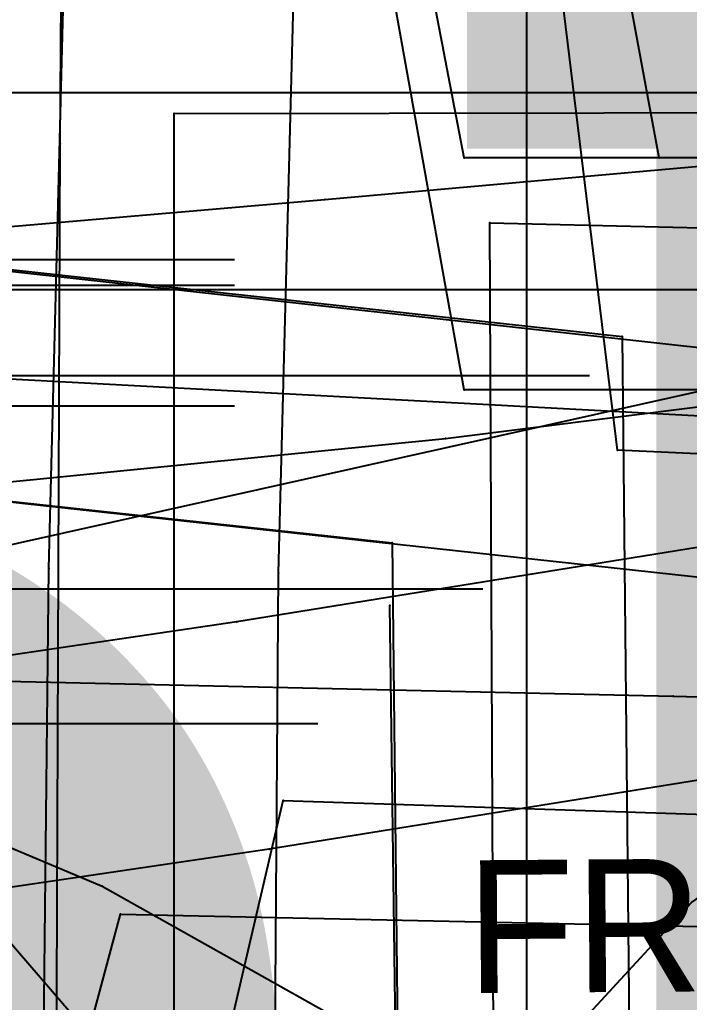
# Model space of a CAD drawing. Header units: metres. Extents: x -978 to 4188, y -881 to 1095.
# Drawn here: x 72.95 to 101.8, y 140.7 to 183.05 of the extents above; entities that cross this region are included whole.
import ezdxf

# ---------------------------------------------------------------- set-up
doc = ezdxf.new("R2010")
doc.units = ezdxf.units.M

# ---------------------------------------------------------------- blocks, each defined once
blk = doc.blocks.new('BTTM BK 2P')
at = {"layer": '5'}
blk.add_line((143.9, 123.05), (10.6, 123.05), dxfattribs=at)
at = {"layer": '7'}
blk.add_line((143.9, 121.95), (10.6, 121.95), dxfattribs=at)
blk = doc.blocks.new('OUTSIDE LACE BK 2P')
at = {"layer": '1'}
blk.add_lwpolyline([(108.6, 47.15), (77.5, 20.05), (47.1, 45.75), (46.6, 154.25), (109.7, 152.75), (108.6, 47.15)], close=True, dxfattribs=at)
at = {"layer": '2'}
blk.add_point((46.6, 154.25), dxfattribs=at)
at = {"layer": '84'}
blk.add_lwpolyline([(108.6, 47.15), (77.5, 20.05), (47.1, 45.75), (46.6, 154.25), (109.7, 152.75), (108.6, 47.15)], close=True, dxfattribs=at)
blk = doc.blocks.new('VELLUTO INSIDE LACE BK 2P')
at = {"layer": '1'}
blk.add_lwpolyline([(108.6, 47.15), (77.5, 20.05), (47.1, 45.75), (46.6, 154.25), (109.7, 152.75), (108.6, 47.15)], close=True, dxfattribs=at)
at = {"layer": '2'}
blk.add_point((46.6, 154.25), dxfattribs=at)
at = {"layer": '84'}
blk.add_lwpolyline([(108.6, 47.15), (77.5, 20.05), (47.1, 45.75), (46.6, 154.25), (109.7, 152.75), (108.6, 47.15)], close=True, dxfattribs=at)
blk = doc.blocks.new('LEFT FRONT 1P')
at = {"layer": '5'}
blk.add_line((142, 123.05), (12.5, 123.05), dxfattribs=at)
at = {"layer": '7'}
blk.add_line((157.3, 124.35), (13.8, 124.35), dxfattribs=at)
blk = doc.blocks.new('UP HIGH POCKET FLAP 2P')
at = {"layer": '1'}
blk.add_lwpolyline([(108, 149.25), (108, 3.85), (44.8, 3.85), (24.7, 75.55), (45.1, 150.75), (76.4, 150.05), (108, 149.25)], close=True, dxfattribs=at)
at = {"layer": '14'}
blk.add_lwpolyline([(98, 139.65), (98, 13.85), (52.4, 13.85), (35.1, 75.55), (52.6, 140.65), (76.2, 140.15), (98, 139.65)], dxfattribs=at)
at = {"layer": '2'}
for p in [(76.4, 150.05), (76.4, 150.05), (52.6, 140.65), (76.2, 140.15)]:
    blk.add_point(p, dxfattribs=at)
at = {"layer": '4'}
blk.add_point((76.4, 150.05, 2.5), dxfattribs=at)
at = {"layer": '84'}
blk.add_lwpolyline([(108, 149.25), (108, 3.85), (44.8, 3.85), (24.7, 75.55), (45.1, 150.75), (76.4, 150.05), (108, 149.25)], close=True, dxfattribs=at)
at = {"layer": '87'}
blk.add_lwpolyline([(98, 139.65), (98, 13.85), (52.4, 13.85), (35.1, 75.55), (52.6, 140.65), (76.2, 140.15), (98, 139.65)], dxfattribs=at)
at = {"layer": '15'}
blk.add_text('FRONT', height=5.7201, rotation=0.4007, dxfattribs=at).set_placement((67.5, 137.25))
blk = doc.blocks.new('VELLUTO UNDER HIGH POCKET FLAP 2P')
at = {"layer": '1'}
blk.add_lwpolyline([(108, 149.25), (108, 3.85), (44.8, 3.85), (24.7, 75.55), (45.1, 150.75), (76.4, 150.05), (108, 149.25)], close=True, dxfattribs=at)
at = {"layer": '14'}
blk.add_lwpolyline([(98, 139.65), (98, 13.85), (52.4, 13.85), (35.1, 75.55), (52.6, 140.65), (76.2, 140.15), (98, 139.65)], dxfattribs=at)
at = {"layer": '2'}
for p in [(76.4, 150.05), (76.4, 150.05), (52.6, 140.65), (76.2, 140.15)]:
    blk.add_point(p, dxfattribs=at)
at = {"layer": '4'}
blk.add_point((76.4, 150.05, 2.5), dxfattribs=at)
at = {"layer": '84'}
blk.add_lwpolyline([(108, 149.25), (108, 3.85), (44.8, 3.85), (24.7, 75.55), (45.1, 150.75), (76.4, 150.05), (108, 149.25)], close=True, dxfattribs=at)
at = {"layer": '87'}
blk.add_lwpolyline([(98, 139.65), (98, 13.85), (52.4, 13.85), (35.1, 75.55), (52.6, 140.65), (76.2, 140.15), (98, 139.65)], dxfattribs=at)
at = {"layer": '15'}
blk.add_text('FRONT', height=5.7201, rotation=0.4007, dxfattribs=at).set_placement((67.5, 137.25))
blk = doc.blocks.new('HIGH POCKET 2P')
at = {"layer": '1'}
blk.add_lwpolyline([(-20.1, 48.55), (-20.4, 53.95), (-20.4, 130.35), (-19.8, 139.15), (-18.9, 145.75), (-17.7, 149.95), (-16.6, 152.35), (-15.2, 154.55), (-13.6, 157.25), (-8.6, 163.95), (-0.3, 168.15), (3.8, 170.85), (9.7, 172.85), (15.2, 173.55), (21.9, 173.05), (27.8, 172.55), (32.5, 171.95), (129.1, 161.25), (161, 166.15), (161, 166.15), (162.5, 13.05)], dxfattribs=at)
at = {"layer": '14'}
blk.add_lwpolyline([(-10.2, 49.05), (-10.4, 54.25), (-10.4, 130.05), (-9.900001, 138.15), (-9.1, 143.75), (-8.400001, 146.55), (-7.9, 147.65), (-6.7, 149.35), (-5.2, 152.05), (-2.3, 156.55), (4.7, 159.55), (8.1, 161.95), (11.9, 163.15), (15.5, 163.65), (21.2, 163.15), (26.8, 162.65), (31.4, 162.05), (128.3, 151.45), (129.3, 151.25)], dxfattribs=at)
at = {"layer": '2'}
blk.add_point((109.3, 150.85), dxfattribs=at)
at = {"layer": '8'}
blk.add_lwpolyline([(111, 23.05), (109.3, 150.85)], dxfattribs=at)
at = {"layer": '84'}
blk.add_lwpolyline([(-20.1, 48.55), (-20.4, 53.95), (-20.4, 130.35), (-19.8, 139.15), (-18.9, 145.75), (-17.7, 149.95), (-16.6, 152.35), (-15.2, 154.55), (-13.6, 157.25), (-8.6, 163.95), (-0.3, 168.15), (3.8, 170.85), (9.7, 172.85), (15.2, 173.55), (21.9, 173.05), (27.8, 172.55), (32.5, 171.95), (129.1, 161.25), (161, 166.15), (161, 166.15), (162.5, 13.05)], dxfattribs=at)
at = {"layer": '85'}
blk.add_lwpolyline([(111, 23.05), (109.3, 150.85)], dxfattribs=at)
at = {"layer": '87'}
blk.add_lwpolyline([(-10.2, 49.05), (-10.4, 54.25), (-10.4, 130.05), (-9.900001, 138.15), (-9.1, 143.75), (-8.400001, 146.55), (-7.9, 147.65), (-6.7, 149.35), (-5.2, 152.05), (-2.3, 156.55), (4.7, 159.55), (8.1, 161.95), (11.9, 163.15), (15.5, 163.65), (21.2, 163.15), (26.8, 162.65), (31.4, 162.05), (128.3, 151.45), (129.3, 151.25)], dxfattribs=at)
blk = doc.blocks.new('LINING HIGH POCKET 2P')
at = {"layer": '1'}
blk.add_lwpolyline([(-20.1, 48.55), (-20.4, 53.95), (-20.4, 130.35), (-19.8, 139.15), (-18.9, 145.75), (-17.7, 149.95), (-16.6, 152.35), (-15.2, 154.55), (-13.6, 157.25), (-8.6, 163.95), (-0.3, 168.15), (3.8, 170.85), (9.7, 172.85), (15.2, 173.55), (21.9, 173.05), (27.8, 172.55), (32.5, 171.95), (119.3, 162.45), (120.8, 15.05)], dxfattribs=at)
at = {"layer": '14'}
blk.add_lwpolyline([(-10.2, 49.05), (-10.4, 54.25), (-10.4, 130.05), (-9.900001, 138.15), (-9.1, 143.75), (-8.400001, 146.55), (-7.9, 147.65), (-6.7, 149.35), (-5.2, 152.05), (-2.3, 156.55), (4.7, 159.55), (8.1, 161.95), (11.9, 163.15), (15.5, 163.65), (21.2, 163.15), (26.8, 162.65), (31.4, 162.05), (109.4, 153.55), (110.8, 24.25)], dxfattribs=at)
at = {"layer": '2'}
for p in [(119.3, 162.45), (109.4, 153.55)]:
    blk.add_point(p, dxfattribs=at)
at = {"layer": '84'}
blk.add_lwpolyline([(-20.1, 48.55), (-20.4, 53.95), (-20.4, 130.35), (-19.8, 139.15), (-18.9, 145.75), (-17.7, 149.95), (-16.6, 152.35), (-15.2, 154.55), (-13.6, 157.25), (-8.6, 163.95), (-0.3, 168.15), (3.8, 170.85), (9.7, 172.85), (15.2, 173.55), (21.9, 173.05), (27.8, 172.55), (32.5, 171.95), (119.3, 162.45), (120.8, 15.05)], dxfattribs=at)
at = {"layer": '87'}
blk.add_lwpolyline([(-10.2, 49.05), (-10.4, 54.25), (-10.4, 130.05), (-9.900001, 138.15), (-9.1, 143.75), (-8.400001, 146.55), (-7.9, 147.65), (-6.7, 149.35), (-5.2, 152.05), (-2.3, 156.55), (4.7, 159.55), (8.1, 161.95), (11.9, 163.15), (15.5, 163.65), (21.2, 163.15), (26.8, 162.65), (31.4, 162.05), (109.4, 153.55), (110.8, 24.25)], dxfattribs=at)
blk = doc.blocks.new('UP POCKET FLAP 2P')
at = {"layer": '1'}
blk.add_lwpolyline([(121.9, 164.45), (122, -17.45), (47.2, -17.05), (31.6, 76.45), (52.7, 166.85), (88.7, 165.65), (121.9, 164.45)], close=True, dxfattribs=at)
at = {"layer": '2'}
blk.add_point((52.7, 166.85), dxfattribs=at)
at = {"layer": '84'}
blk.add_lwpolyline([(121.9, 164.45), (122, -17.45), (47.2, -17.05), (31.6, 76.45), (52.7, 166.85), (88.7, 165.65), (121.9, 164.45)], close=True, dxfattribs=at)
blk = doc.blocks.new('VELLUTO UNDER POCKET FLAP 2P')
at = {"layer": '1'}
blk.add_lwpolyline([(121.9, 164.45), (122, -17.45), (47.2, -17.05), (31.6, 76.45), (52.7, 166.85), (88.7, 165.65), (121.9, 164.45)], close=True, dxfattribs=at)
at = {"layer": '2'}
blk.add_point((52.7, 166.85), dxfattribs=at)
at = {"layer": '84'}
blk.add_lwpolyline([(121.9, 164.45), (122, -17.45), (47.2, -17.05), (31.6, 76.45), (52.7, 166.85), (88.7, 165.65), (121.9, 164.45)], close=True, dxfattribs=at)
blk = doc.blocks.new('UNDER SLEEVE 2P')
at = {"layer": '1'}
blk.add_lwpolyline([(117.5, 200.95), (123.6, 193.55), (130.1, 186.95), (137.7, 179.95), (149.1, 168.85), (161.7, 156.45), (173.2, 144.85), (183.3, 134.35), (193.8, 123.25), (205.2, 110.85), (216.2, 98.35), (224.9, 88.25), (230.7, 81.45), (234.6, 77.15), (231.1, 69.15), (185.4, 64.95), (143.3, 61.65), (110.8, 59.85), (47.2, 55.35), (-12.2, 52.15)], dxfattribs=at)
at = {"layer": '84'}
blk.add_lwpolyline([(117.5, 200.95), (123.6, 193.55), (130.1, 186.95), (137.7, 179.95), (149.1, 168.85), (161.7, 156.45), (173.2, 144.85), (183.3, 134.35), (193.8, 123.25), (205.2, 110.85), (216.2, 98.35), (224.9, 88.25), (230.7, 81.45), (234.6, 77.15), (231.1, 69.15), (185.4, 64.95), (143.3, 61.65), (110.8, 59.85), (47.2, 55.35), (-12.2, 52.15)], dxfattribs=at)
blk = doc.blocks.new('UNDR SLV 2P')
at = {"layer": '5'}
blk.add_line((135, 123.05), (19.5, 123.05), dxfattribs=at)
at = {"layer": '7'}
blk.add_line((135, 123.05), (19.5, 123.05), dxfattribs=at)
at = {"layer": '8'}
blk.add_lwpolyline([(127.8, 64.45), (128.5, 74.85), (129.8, 84.95), (132.9, 94.35), (137.9, 102.95), (144, 109.55), (150.2, 113.85), (156.1, 116.25), (162.1, 117.95), (167.8, 119.05), (173.8, 119.65), (180.5, 120.45), (193.1, 120.85)], dxfattribs=at)
at = {"layer": '85'}
blk.add_lwpolyline([(127.8, 64.45), (128.5, 74.85), (129.8, 84.95), (132.9, 94.35), (137.9, 102.95), (144, 109.55), (150.2, 113.85), (156.1, 116.25), (162.1, 117.95), (167.8, 119.05), (173.8, 119.65), (180.5, 120.45), (193.1, 120.85)], dxfattribs=at)
blk = doc.blocks.new('PATCH SLEEVE 2P')
at = {"layer": '5'}
blk.add_line((156.2, 123.05), (-1.5, 123.05), dxfattribs=at)
at = {"layer": '7'}
blk.add_line((156.2, 123.05), (-1.5, 123.05), dxfattribs=at)
blk = doc.blocks.new('UP WRIST 2P')
at = {"layer": '1'}
blk.add_lwpolyline([(119.4, 30.15), (88, 30.15), (47.4, 30.15), (47.4, 61.05), (47.4, 360.75), (47.4, 388.65), (61.4, 402.15), (105.4, 402.15), (119.4, 388.65), (119.4, 360.75), (119.4, 296.55), (119.4, 261.75), (119.4, 151.95), (119.4, 61.05), (119.4, 30.15)], close=True, dxfattribs=at)
at = {"layer": '84'}
blk.add_lwpolyline([(119.4, 30.15), (88, 30.15), (47.4, 30.15), (47.4, 61.05), (47.4, 360.75), (47.4, 388.65), (61.4, 402.15), (105.4, 402.15), (119.4, 388.65), (119.4, 360.75), (119.4, 296.55), (119.4, 261.75), (119.4, 151.95), (119.4, 61.05), (119.4, 30.15)], close=True, dxfattribs=at)
blk = doc.blocks.new('VELLUTO UNDER WRIST 2P')
at = {"layer": '1'}
blk.add_lwpolyline([(119.4, 30.15), (88, 30.15), (47.4, 30.15), (47.4, 61.05), (47.4, 360.75), (47.4, 388.65), (61.4, 402.15), (105.4, 402.15), (119.4, 388.65), (119.4, 360.75), (119.4, 296.55), (119.4, 261.75), (119.4, 151.95), (119.4, 61.05), (119.4, 30.15)], close=True, dxfattribs=at)
at = {"layer": '84'}
blk.add_lwpolyline([(119.4, 30.15), (88, 30.15), (47.4, 30.15), (47.4, 61.05), (47.4, 360.75), (47.4, 388.65), (61.4, 402.15), (105.4, 402.15), (119.4, 388.65), (119.4, 360.75), (119.4, 296.55), (119.4, 261.75), (119.4, 151.95), (119.4, 61.05), (119.4, 30.15)], close=True, dxfattribs=at)
blk = doc.blocks.new('OUTSIDE COLLAR 1P')
at = {"layer": '14'}
blk.add_lwpolyline([(42.1, 12.05), (42.1, 56.15), (42.1, 93.25), (42.1, 123.05), (42.1, 152.85), (42.1, 189.95), (42.1, 234.05), (42.1, 249.45), (42.4, 279.35), (42.6, 330.45), (43, 388.85), (113.1, 388.45), (112.7, 341.75), (112.5, 280.15), (112.1, 207.85), (112.1, 123.05), (112.1, 38.25), (112.5, -34.05)], dxfattribs=at)
at = {"layer": '3'}
blk.add_point((42.6, 330.45), dxfattribs=at)
at = {"layer": '87'}
blk.add_lwpolyline([(42.1, 12.05), (42.1, 56.15), (42.1, 93.25), (42.1, 123.05), (42.1, 152.85), (42.1, 189.95), (42.1, 234.05), (42.1, 249.45), (42.4, 279.35), (42.6, 330.45), (43, 388.85), (113.1, 388.45), (112.7, 341.75), (112.5, 280.15), (112.1, 207.85), (112.1, 123.05), (112.1, 38.25), (112.5, -34.05)], dxfattribs=at)
blk = doc.blocks.new('VELLUTO INSIDE COLLAR 1P')
at = {"layer": '14'}
blk.add_lwpolyline([(42.1, 12.05), (42.1, 56.15), (42.1, 93.25), (42.1, 123.05), (42.1, 152.85), (42.1, 189.95), (42.1, 234.05), (42.1, 249.45), (42.4, 279.35), (42.6, 330.45), (43, 388.85), (113.1, 388.45), (112.7, 341.75), (112.5, 280.15), (112.1, 207.85), (112.1, 123.05), (112.1, 38.25), (112.5, -34.05)], dxfattribs=at)
at = {"layer": '3'}
blk.add_point((42.6, 330.45), dxfattribs=at)
at = {"layer": '87'}
blk.add_lwpolyline([(42.1, 12.05), (42.1, 56.15), (42.1, 93.25), (42.1, 123.05), (42.1, 152.85), (42.1, 189.95), (42.1, 234.05), (42.1, 249.45), (42.4, 279.35), (42.6, 330.45), (43, 388.85), (113.1, 388.45), (112.7, 341.75), (112.5, 280.15), (112.1, 207.85), (112.1, 123.05), (112.1, 38.25), (112.5, -34.05)], dxfattribs=at)
blk = doc.blocks.new('LINING BK 1P')
at = {"layer": '14'}
blk.add_lwpolyline([(298.3, 364.65), (313.9, 365.45), (330.1, 366.45), (345.1, 367.75), (366, 369.55), (387.3, 371.45), (410.2, 374.15), (426, 375.95), (433.5, 352.25), (446.9, 311.75), (457.4, 279.55), (464.6, 257.35), (476.8, 216.05)], dxfattribs=at)
at = {"layer": '3'}
blk.add_point((366, 369.55), dxfattribs=at)
at = {"layer": '87'}
blk.add_lwpolyline([(298.3, 364.65), (313.9, 365.45), (330.1, 366.45), (345.1, 367.75), (366, 369.55), (387.3, 371.45), (410.2, 374.15), (426, 375.95), (433.5, 352.25), (446.9, 311.75), (457.4, 279.55), (464.6, 257.35), (476.8, 216.05)], dxfattribs=at)
blk = doc.blocks.new('POCKET INSD 2P')
at = {"layer": '1'}
blk.add_lwpolyline([(39.8, 179.25), (104.6, 179.35), (104.8, 158.15), (104.8, 22.05), (104.8, -0.25), (39.8, -0.25), (39.8, 109.25), (39.8, 179.25)], close=True, dxfattribs=at)
at = {"layer": '2'}
blk.add_point((39.8, 179.25), dxfattribs=at)
blk.add_point((39.8, 179.25), dxfattribs=at)
at = {"layer": '84'}
blk.add_lwpolyline([(39.8, 179.25), (104.6, 179.35), (104.8, 158.15), (104.8, 22.05), (104.8, -0.25), (39.8, -0.25), (39.8, 109.25), (39.8, 179.25)], close=True, dxfattribs=at)
blk = doc.blocks.new('INSIDE HIGH PKT FLAP 2P')
at = {"layer": '1'}
blk.add_lwpolyline([(114, 237.75), (114, 83.55), (53, 83.55), (39.1, 161.05), (53, 237.75), (114, 237.75)], close=True, dxfattribs=at)
at = {"layer": '14'}
blk.add_lwpolyline([(104, 227.75), (104, 93.55), (61.4, 93.55), (48.9, 161.05), (61.2, 227.75), (104, 227.75)], dxfattribs=at)
at = {"layer": '2'}
for p in [(61.4, 93.55), (53, 83.55)]:
    blk.add_point(p, dxfattribs=at)
at = {"layer": '84'}
blk.add_lwpolyline([(114, 237.75), (114, 83.55), (53, 83.55), (39.1, 161.05), (53, 237.75), (114, 237.75)], close=True, dxfattribs=at)
at = {"layer": '87'}
blk.add_lwpolyline([(104, 227.75), (104, 93.55), (61.4, 93.55), (48.9, 161.05), (61.2, 227.75), (104, 227.75)], dxfattribs=at)
blk = doc.blocks.new('INS PKT LEFT 1P')
at = {"layer": '1'}
blk.add_lwpolyline([(158.8, 84.65), (139.7, 85.55), (117, 82.25), (95.2, 78.75), (73.4, 75.25), (51.7, 72.05)], dxfattribs=at)
at = {"layer": '14'}
blk.add_lwpolyline([(134.6, 186.45), (138.4, 95.55), (115.5, 92.05), (93.7, 88.55), (72, 85.05), (51, 81.95), (48, 82.05), (45.3, 82.25), (44.3, 82.55), (42.2, 83.25), (39.1, 83.95), (32, 85.05)], dxfattribs=at)
at = {"layer": '3'}
for p in [(72, 85.05), (73.4, 75.25)]:
    blk.add_point(p, dxfattribs=at)
at = {"layer": '84'}
blk.add_lwpolyline([(158.8, 84.65), (139.7, 85.55), (117, 82.25), (95.2, 78.75), (73.4, 75.25), (51.7, 72.05)], dxfattribs=at)
at = {"layer": '87'}
blk.add_lwpolyline([(134.6, 186.45), (138.4, 95.55), (115.5, 92.05), (93.7, 88.55), (72, 85.05), (51, 81.95), (48, 82.05), (45.3, 82.25), (44.3, 82.55), (42.2, 83.25), (39.1, 83.95), (32, 85.05)], dxfattribs=at)
blk = doc.blocks.new('LNN INS PKT LEFT 1P')
at = {"layer": '1'}
blk.add_lwpolyline([(134.4, 196.35), (139.7, 85.55), (117, 82.25), (95.2, 78.75), (73.4, 75.25), (51.7, 72.05)], dxfattribs=at)
at = {"layer": '14'}
blk.add_lwpolyline([(124.9, 187.05), (129.3, 94.15), (115.5, 92.05), (93.7, 88.55), (72, 85.05), (51, 81.95), (48, 82.05), (45.3, 82.25), (44.3, 82.55), (42.2, 83.25), (39.1, 83.95), (32, 85.05)], dxfattribs=at)
at = {"layer": '3'}
for p in [(72, 85.05), (73.4, 75.25)]:
    blk.add_point(p, dxfattribs=at)
at = {"layer": '84'}
blk.add_lwpolyline([(134.4, 196.35), (139.7, 85.55), (117, 82.25), (95.2, 78.75), (73.4, 75.25), (51.7, 72.05)], dxfattribs=at)
at = {"layer": '87'}
blk.add_lwpolyline([(124.9, 187.05), (129.3, 94.15), (115.5, 92.05), (93.7, 88.55), (72, 85.05), (51, 81.95), (48, 82.05), (45.3, 82.25), (44.3, 82.55), (42.2, 83.25), (39.1, 83.95), (32, 85.05)], dxfattribs=at)
blk = doc.blocks.new('VELLUTO INSIDE PKT FLAP 2P')
at = {"layer": '1'}
blk.add_lwpolyline([(114, 232.75), (114, 88.55), (53, 88.55), (39.1, 161.05), (53, 232.75), (114, 232.75)], close=True, dxfattribs=at)
at = {"layer": '2'}
blk.add_point((53, 88.55), dxfattribs=at)
at = {"layer": '84'}
blk.add_lwpolyline([(114, 232.75), (114, 88.55), (53, 88.55), (39.1, 161.05), (53, 232.75), (114, 232.75)], close=True, dxfattribs=at)
blk = doc.blocks.new('VELLUTO INSIDE PKT1P')
at = {"layer": '1'}
blk.add_lwpolyline([(138.7, 230.05), (173.7, 230.05), (173.7, 89.95), (138.7, 89.95), (8.3, 89.95), (-6.7, 159.35), (9.1, 230.05), (138.7, 230.05)], close=True, dxfattribs=at)
at = {"layer": '84'}
blk.add_lwpolyline([(138.7, 230.05), (173.7, 230.05), (173.7, 89.95), (138.7, 89.95), (8.3, 89.95), (-6.7, 159.35), (9.1, 230.05), (138.7, 230.05)], close=True, dxfattribs=at)
blk = doc.blocks.new('DETACHABLE REV NYLON BK 1P')
at = {"layer": '1'}
blk.add_lwpolyline([(111.9, 397.45), (119.2, 387.75), (127.6, 379.15), (137.5, 371.85), (149.2, 365.65), (163.4, 359.95), (180.6, 354.45), (200.6, 349.55), (222.5, 346.45), (245.3, 344.95), (269.1, 344.45), (293.8, 344.55), (318.2, 345.95), (340.3, 348.15), (358.6, 350.45), (372.9, 352.55), (384.6, 354.85), (396.2, 327.65), (408.6, 299.95), (418.6, 277.35), (427, 257.05), (434.2, 239.55)], dxfattribs=at)
at = {"layer": '14'}
blk.add_lwpolyline([(111.9, 397.45), (119.2, 387.75), (127.6, 379.15), (137.5, 371.85), (149.2, 365.65), (163.4, 359.95), (180.6, 354.45), (200.6, 349.55), (222.5, 346.45), (245.3, 344.95), (269.1, 344.45), (293.8, 344.55), (318.2, 345.95), (340.3, 348.15), (358.6, 350.45), (372.9, 352.55), (374.6, 352.85), (387, 323.95), (399.5, 295.95), (409.4, 273.45), (417.8, 253.25), (425, 235.75)], dxfattribs=at)
at = {"layer": '3'}
blk.add_point((340.3, 348.15), dxfattribs=at)
blk.add_point((340.3, 348.15), dxfattribs=at)
at = {"layer": '84'}
blk.add_lwpolyline([(111.9, 397.45), (119.2, 387.75), (127.6, 379.15), (137.5, 371.85), (149.2, 365.65), (163.4, 359.95), (180.6, 354.45), (200.6, 349.55), (222.5, 346.45), (245.3, 344.95), (269.1, 344.45), (293.8, 344.55), (318.2, 345.95), (340.3, 348.15), (358.6, 350.45), (372.9, 352.55), (384.6, 354.85), (396.2, 327.65), (408.6, 299.95), (418.6, 277.35), (427, 257.05), (434.2, 239.55)], dxfattribs=at)
at = {"layer": '87'}
blk.add_lwpolyline([(111.9, 397.45), (119.2, 387.75), (127.6, 379.15), (137.5, 371.85), (149.2, 365.65), (163.4, 359.95), (180.6, 354.45), (200.6, 349.55), (222.5, 346.45), (245.3, 344.95), (269.1, 344.45), (293.8, 344.55), (318.2, 345.95), (340.3, 348.15), (358.6, 350.45), (372.9, 352.55), (374.6, 352.85), (387, 323.95), (399.5, 295.95), (409.4, 273.45), (417.8, 253.25), (425, 235.75)], dxfattribs=at)
blk = doc.blocks.new('DETACHABLE REV TXT BK 1P')
at = {"layer": '1'}
blk.add_lwpolyline([(111.9, 397.45), (119.2, 387.75), (127.6, 379.15), (137.5, 371.85), (149.2, 365.65), (163.4, 359.95), (180.6, 354.45), (200.6, 349.55), (222.5, 346.45), (245.3, 344.95), (269.1, 344.45), (293.8, 344.55), (318.2, 345.95), (340.3, 348.15), (358.6, 350.45), (372.9, 352.55), (384.6, 354.85), (396.2, 327.65), (408.6, 299.95), (418.6, 277.35), (427, 257.05), (434.2, 239.55)], dxfattribs=at)
at = {"layer": '14'}
blk.add_lwpolyline([(111.9, 397.45), (119.2, 387.75), (127.6, 379.15), (137.5, 371.85), (149.2, 365.65), (163.4, 359.95), (180.6, 354.45), (200.6, 349.55), (222.5, 346.45), (245.3, 344.95), (269.1, 344.45), (293.8, 344.55), (318.2, 345.95), (340.3, 348.15), (358.6, 350.45), (372.9, 352.55), (374.6, 352.85), (387, 323.95), (399.5, 295.95), (409.4, 273.45), (417.8, 253.25), (425, 235.75)], dxfattribs=at)
at = {"layer": '3'}
blk.add_point((340.3, 348.15), dxfattribs=at)
blk.add_point((340.3, 348.15), dxfattribs=at)
at = {"layer": '84'}
blk.add_lwpolyline([(111.9, 397.45), (119.2, 387.75), (127.6, 379.15), (137.5, 371.85), (149.2, 365.65), (163.4, 359.95), (180.6, 354.45), (200.6, 349.55), (222.5, 346.45), (245.3, 344.95), (269.1, 344.45), (293.8, 344.55), (318.2, 345.95), (340.3, 348.15), (358.6, 350.45), (372.9, 352.55), (384.6, 354.85), (396.2, 327.65), (408.6, 299.95), (418.6, 277.35), (427, 257.05), (434.2, 239.55)], dxfattribs=at)
at = {"layer": '87'}
blk.add_lwpolyline([(111.9, 397.45), (119.2, 387.75), (127.6, 379.15), (137.5, 371.85), (149.2, 365.65), (163.4, 359.95), (180.6, 354.45), (200.6, 349.55), (222.5, 346.45), (245.3, 344.95), (269.1, 344.45), (293.8, 344.55), (318.2, 345.95), (340.3, 348.15), (358.6, 350.45), (372.9, 352.55), (374.6, 352.85), (387, 323.95), (399.5, 295.95), (409.4, 273.45), (417.8, 253.25), (425, 235.75)], dxfattribs=at)
blk = doc.blocks.new('LINING PKT X DETACHABLE8P')
at = {"layer": '1'}
blk.add_lwpolyline([(71.7, 177.95), (87.8, 176.05), (98.1, 174.35), (108.3, 172.05), (118.7, 168.85), (128.9, 164.55), (138.7, 159.05), (148, 152.35), (156.9, 144.55), (165.1, 135.95), (172.6, 126.45), (179.3, 116.35), (185.2, 106.15), (190.6, 95.55), (195.2, 85.35), (199.6, 75.05)], dxfattribs=at)
at = {"layer": '3'}
blk.add_point((128.9, 164.55), dxfattribs=at)
at = {"layer": '84'}
blk.add_lwpolyline([(71.7, 177.95), (87.8, 176.05), (98.1, 174.35), (108.3, 172.05), (118.7, 168.85), (128.9, 164.55), (138.7, 159.05), (148, 152.35), (156.9, 144.55), (165.1, 135.95), (172.6, 126.45), (179.3, 116.35), (185.2, 106.15), (190.6, 95.55), (195.2, 85.35), (199.6, 75.05)], dxfattribs=at)
blk = doc.blocks.new('COLLAR X DETACHABLE NYLON 1P')
at = {"layer": '1'}
blk.add_lwpolyline([(36.8, 182.25), (37.1, 206.65), (37.1, 226.75), (37.1, 230.55), (37.1, 267.25), (37.4, 295.15), (38.1, 322.05), (39, 345.45), (40.2, 363.15), (40.9, 374.65), (41.3, 381.85), (105.8, 378.85), (119.5, 378.55), (118.5, 331.95), (118.1, 279.75), (117.8, 227.85), (117.7, 185.25)], dxfattribs=at)
at = {"layer": '14'}
blk.add_lwpolyline([(46.8, 182.15), (47.1, 206.55), (47.1, 226.75), (47.1, 230.55), (47.1, 267.15), (47.3, 294.95), (48, 321.75), (48.9, 344.95), (50.1, 362.55), (50.7, 371.55), (105.5, 368.95), (109.3, 368.95), (108.6, 332.05), (108.2, 279.75), (107.9, 227.85), (107.7, 185.25)], dxfattribs=at)
at = {"layer": '3'}
for p in [(37.4, 295.15), (47.3, 294.95)]:
    blk.add_point(p, dxfattribs=at)
at = {"layer": '84'}
blk.add_lwpolyline([(36.8, 182.25), (37.1, 206.65), (37.1, 226.75), (37.1, 230.55), (37.1, 267.25), (37.4, 295.15), (38.1, 322.05), (39, 345.45), (40.2, 363.15), (40.9, 374.65), (41.3, 381.85), (105.8, 378.85), (119.5, 378.55), (118.5, 331.95), (118.1, 279.75), (117.8, 227.85), (117.7, 185.25)], dxfattribs=at)
at = {"layer": '87'}
blk.add_lwpolyline([(46.8, 182.15), (47.1, 206.55), (47.1, 226.75), (47.1, 230.55), (47.1, 267.15), (47.3, 294.95), (48, 321.75), (48.9, 344.95), (50.1, 362.55), (50.7, 371.55), (105.5, 368.95), (109.3, 368.95), (108.6, 332.05), (108.2, 279.75), (107.9, 227.85), (107.7, 185.25)], dxfattribs=at)
blk = doc.blocks.new('COLLAR X DETACHABLE TXT 1P')
at = {"layer": '1'}
blk.add_lwpolyline([(36.8, 182.25), (37.1, 206.65), (37.1, 226.75), (37.1, 230.55), (37.1, 267.25), (37.4, 295.15), (38.1, 322.05), (39, 345.45), (40.2, 363.15), (40.9, 374.65), (41.3, 381.85), (105.8, 378.85), (119.5, 378.55), (118.5, 331.95), (118.1, 279.75), (117.8, 227.85), (117.7, 185.25)], dxfattribs=at)
at = {"layer": '14'}
blk.add_lwpolyline([(46.8, 182.15), (47.1, 206.55), (47.1, 226.75), (47.1, 230.55), (47.1, 267.15), (47.3, 294.95), (48, 321.75), (48.9, 344.95), (50.1, 362.55), (50.7, 371.55), (105.5, 368.95), (109.3, 368.95), (108.6, 332.05), (108.2, 279.75), (107.9, 227.85), (107.7, 185.25)], dxfattribs=at)
at = {"layer": '3'}
for p in [(37.4, 295.15), (47.3, 294.95)]:
    blk.add_point(p, dxfattribs=at)
at = {"layer": '84'}
blk.add_lwpolyline([(36.8, 182.25), (37.1, 206.65), (37.1, 226.75), (37.1, 230.55), (37.1, 267.25), (37.4, 295.15), (38.1, 322.05), (39, 345.45), (40.2, 363.15), (40.9, 374.65), (41.3, 381.85), (105.8, 378.85), (119.5, 378.55), (118.5, 331.95), (118.1, 279.75), (117.8, 227.85), (117.7, 185.25)], dxfattribs=at)
at = {"layer": '87'}
blk.add_lwpolyline([(46.8, 182.15), (47.1, 206.55), (47.1, 226.75), (47.1, 230.55), (47.1, 267.15), (47.3, 294.95), (48, 321.75), (48.9, 344.95), (50.1, 362.55), (50.7, 371.55), (105.5, 368.95), (109.3, 368.95), (108.6, 332.05), (108.2, 279.75), (107.9, 227.85), (107.7, 185.25)], dxfattribs=at)
blk = doc.blocks.new('PKT X DETACHABLE NYLON 2Pz')
at = {"layer": '1'}
blk.add_lwpolyline([(177.2, 179.65), (181.3, 170.55), (185.7, 160.25), (189.4, 150.55), (192.6, 140.65), (195.6, 130.55), (200.4, 111.65), (176.5, 107.05), (19.1, 71.95), (-4.4, 66.35), (-12.3, 78.15), (-28.5, 101.75), (-39.2, 117.75), (-45.7, 128.45), (177.2, 179.65)], close=True, dxfattribs=at)
at = {"layer": '84'}
blk.add_lwpolyline([(177.2, 179.65), (181.3, 170.55), (185.7, 160.25), (189.4, 150.55), (192.6, 140.65), (195.6, 130.55), (200.4, 111.65), (176.5, 107.05), (19.1, 71.95), (-4.4, 66.35), (-12.3, 78.15), (-28.5, 101.75), (-39.2, 117.75), (-45.7, 128.45), (177.2, 179.65)], close=True, dxfattribs=at)
blk = doc.blocks.new('PKT X DETACHABLE txt 2Pz')
at = {"layer": '1'}
blk.add_lwpolyline([(177.2, 179.65), (181.3, 170.55), (185.7, 160.25), (189.4, 150.55), (192.6, 140.65), (195.6, 130.55), (200.4, 111.65), (176.5, 107.05), (19.1, 71.95), (-4.4, 66.35), (-12.3, 78.15), (-28.5, 101.75), (-39.2, 117.75), (-45.7, 128.45), (177.2, 179.65)], close=True, dxfattribs=at)
at = {"layer": '84'}
blk.add_lwpolyline([(177.2, 179.65), (181.3, 170.55), (185.7, 160.25), (189.4, 150.55), (192.6, 140.65), (195.6, 130.55), (200.4, 111.65), (176.5, 107.05), (19.1, 71.95), (-4.4, 66.35), (-12.3, 78.15), (-28.5, 101.75), (-39.2, 117.75), (-45.7, 128.45), (177.2, 179.65)], close=True, dxfattribs=at)
blk = doc.blocks.new('RIGHT BTTM FRONT 1P')
at = {"layer": '2'}
blk.add_point((158.7, 135.15), dxfattribs=at)
at = {"layer": '7'}
blk.add_line((145.8, 123.35), (2.2, 123.35), dxfattribs=at)
at = {"layer": '8'}
for points in [[(188, 135.25), (206.4, 296.25), (64.5, 309.05), (61.2, 309.45), (54.3, 309.55), (49.4, 308.45), (45.8, 306.75), (42.7, 304.05), (40, 300.55), (37.9, 295.65), (36.3, 288.85), (35.4, 280.75), (22.7, 181.45), (22.5, 173.85), (23, 166.75), (24.9, 160.85), (28.1, 156.25), (32.2, 152.05), (37.6, 148.15), (44.6, 145.15), (52.6, 143.25), (60.1, 142.45), (66.6, 141.75), (188, 135.25)], [(206.6, 132.95), (158.7, 135.15), (148.5, 218.85), (172.2, 300.05), (225.4, 294.75)]]:
    blk.add_lwpolyline(points, dxfattribs=at)
at = {"layer": '85'}
for points in [[(188, 135.25), (206.4, 296.25), (64.5, 309.05), (61.2, 309.45), (54.3, 309.55), (49.4, 308.45), (45.8, 306.75), (42.7, 304.05), (40, 300.55), (37.9, 295.65), (36.3, 288.85), (35.4, 280.75), (22.7, 181.45), (22.5, 173.85), (23, 166.75), (24.9, 160.85), (28.1, 156.25), (32.2, 152.05), (37.6, 148.15), (44.6, 145.15), (52.6, 143.25), (60.1, 142.45), (66.6, 141.75), (188, 135.25)], [(206.6, 132.95), (158.7, 135.15), (148.5, 218.85), (172.2, 300.05), (225.4, 294.75)]]:
    blk.add_lwpolyline(points, dxfattribs=at)

msp = doc.modelspace()

# ---------------------------------------------------------------- block references
at = {"layer": '1'}
for name, p in [('LEFT FRONT 1P', (-59.8, 43.35)), ('UP WRIST 2P', (47.4, 30.15)), ('VELLUTO UNDER WRIST 2P', (47.4, 30.15)), ('RIGHT BTTM FRONT 1P', (-60, 29.35)), ('BTTM BK 2P', (-61.7, 49.65)), ('INSIDE HIGH PKT FLAP 2P', (39.1, 83.55)), ('VELLUTO INSIDE PKT FLAP 2P', (39.1, 88.55)), ('VELLUTO INSIDE PKT1P', (-6.7, 89.95)), ('UNDER SLEEVE 2P', (-148.5, 50.55)), ('INS PKT LEFT 1P', (10.3, 72.05)), ('LNN INS PKT LEFT 1P', (10.3, 72.05)), ('PATCH SLEEVE 2P', (-21.6, 48.35)), ('LINING BK 1P', (-279.9, -194.25)), ('DETACHABLE REV NYLON BK 1P', (-249, -183.15)), ('DETACHABLE REV TXT BK 1P', (-249, -183.15)), ('OUTSIDE COLLAR 1P', (32.1, -152.75)), ('VELLUTO INSIDE COLLAR 1P', (32.1, -152.75)), ('COLLAR X DETACHABLE NYLON 1P', (36.8, -135.75)), ('COLLAR X DETACHABLE TXT 1P', (36.8, -135.75)), ('PKT X DETACHABLE NYLON 2Pz', (-45.7, 66.35)), ('PKT X DETACHABLE txt 2Pz', (-45.7, 66.35)), ('UNDR SLV 2P', (-42.1, 35.45)), ('HIGH POCKET 2P', (-20.4, 6.95)), ('LINING HIGH POCKET 2P', (-20.4, 6.95)), ('POCKET INSD 2P', (39.8, -0.25)), ('OUTSIDE LACE BK 2P', (46.6, 20.05)), ('VELLUTO INSIDE LACE BK 2P', (46.6, 20.05)), ('LINING PKT X DETACHABLE8P', (-52.4, -18.85)), ('UP HIGH POCKET FLAP 2P', (24.7, 3.85)), ('VELLUTO UNDER HIGH POCKET FLAP 2P', (24.7, 3.85)), ('UP POCKET FLAP 2P', (31.6, -17.45)), ('VELLUTO UNDER POCKET FLAP 2P', (31.6, -17.45))]:
    msp.add_blockref(name, p, dxfattribs=at)

# ---------------------------------------------------------------- texts
msp.add_text('Style Name: CLEREMONT_15-06-26-P53', height=100, dxfattribs=at).set_placement((1, 110))

doc.saveas('drawing.dxf')
